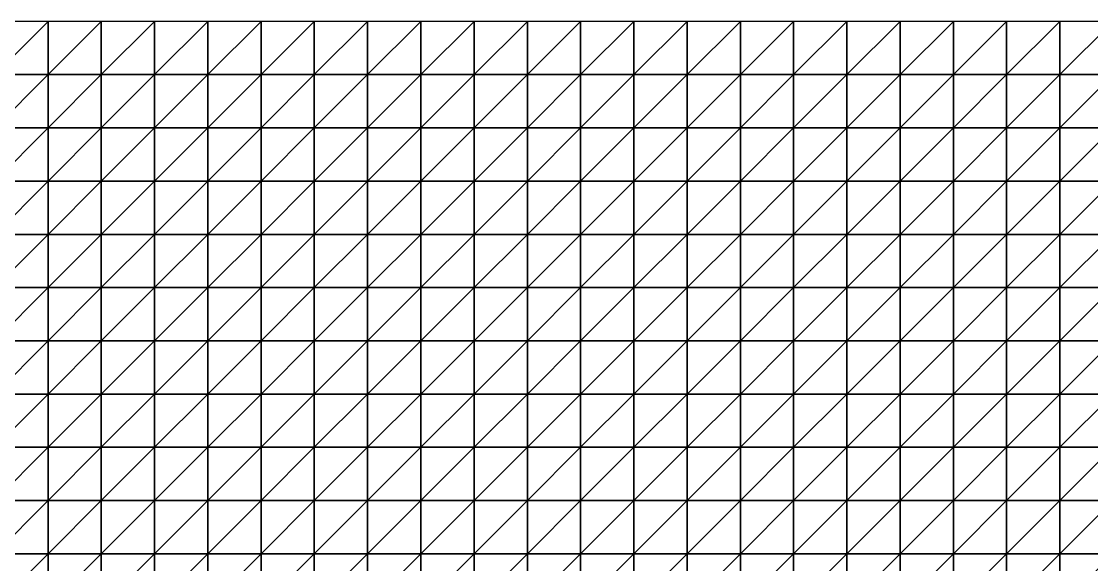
# Model space of a CAD drawing. Header units: metres. Extents: x 351000 to 353000, y 7455000 to 7457000.
# Drawn here: x 351988 to 352490, y 7456745 to 7457000 of the extents above; entities that cross this region are included whole.
import ezdxf

# ---------------------------------------------------------------- set-up
doc = ezdxf.new("R2010")
doc.units = ezdxf.units.M

msp = doc.modelspace()

# ---------------------------------------------------------------- linework, layer by layer
at = {"layer": 'BASE_OF_COVER_BOC'}
for points in [[(351975, 7456975, 1227.2), (352000, 7456975, 1231.29), (352000, 7457000, 1230.5)], [(351975, 7456975, 1227.2), (352000, 7457000, 1230.5), (351975, 7457000, 1225.51)], [(352000, 7456975, 1231.29), (352025, 7456975, 1234.87), (352025, 7457000, 1234.56)], [(352000, 7456975, 1231.29), (352025, 7457000, 1234.56), (352000, 7457000, 1230.5)], [(352025, 7456975, 1234.87), (352050, 7456975, 1237.26), (352050, 7457000, 1237.38)], [(352025, 7456975, 1234.87), (352050, 7457000, 1237.38), (352025, 7457000, 1234.56)], [(352050, 7456975, 1237.26), (352075, 7456975, 1238.27), (352075, 7457000, 1238.85)], [(352050, 7456975, 1237.26), (352075, 7457000, 1238.85), (352050, 7457000, 1237.38)], [(352075, 7456975, 1238.27), (352100, 7456975, 1238.12), (352100, 7457000, 1239.37)], [(352075, 7456975, 1238.27), (352100, 7457000, 1239.37), (352075, 7457000, 1238.85)], [(352100, 7456975, 1238.12), (352125, 7456975, 1237.36), (352125, 7457000, 1239.46)], [(352100, 7456975, 1238.12), (352125, 7457000, 1239.46), (352100, 7457000, 1239.37)], [(352125, 7456975, 1237.36), (352150, 7456975, 1236.57), (352150, 7457000, 1239.48)], [(352125, 7456975, 1237.36), (352150, 7457000, 1239.48), (352125, 7457000, 1239.46)], [(352150, 7456975, 1236.57), (352175, 7456975, 1236.11), (352175, 7457000, 1239.45)], [(352150, 7456975, 1236.57), (352175, 7457000, 1239.45), (352150, 7457000, 1239.48)], [(352175, 7456975, 1236.11), (352200, 7456975, 1235.94), (352200, 7457000, 1239.09)], [(352175, 7456975, 1236.11), (352200, 7457000, 1239.09), (352175, 7457000, 1239.45)], [(352200, 7456975, 1235.94), (352225, 7456975, 1235.68), (352225, 7457000, 1237.98)], [(352200, 7456975, 1235.94), (352225, 7457000, 1237.98), (352200, 7457000, 1239.09)], [(352225, 7456975, 1235.68), (352250, 7456975, 1234.85), (352250, 7457000, 1235.85)], [(352225, 7456975, 1235.68), (352250, 7457000, 1235.85), (352225, 7457000, 1237.98)], [(352250, 7456975, 1234.85), (352275, 7456975, 1233.12), (352275, 7457000, 1232.78)], [(352250, 7456975, 1234.85), (352275, 7457000, 1232.78), (352250, 7457000, 1235.85)], [(352275, 7456975, 1233.12), (352300, 7456975, 1230.56), (352300, 7457000, 1229.24)], [(352275, 7456975, 1233.12), (352300, 7457000, 1229.24), (352275, 7457000, 1232.78)], [(352300, 7456975, 1230.56), (352325, 7456975, 1227.62), (352325, 7457000, 1225.92)], [(352300, 7456975, 1230.56), (352325, 7457000, 1225.92), (352300, 7457000, 1229.24)], [(352325, 7456975, 1227.62), (352350, 7456975, 1225.02), (352350, 7457000, 1223.47)], [(352325, 7456975, 1227.62), (352350, 7457000, 1223.47), (352325, 7457000, 1225.92)], [(352350, 7456975, 1225.02), (352375, 7456975, 1223.4), (352375, 7457000, 1222.3)], [(352350, 7456975, 1225.02), (352375, 7457000, 1222.3), (352350, 7457000, 1223.47)], [(352375, 7456975, 1223.4), (352400, 7456975, 1223.17), (352400, 7457000, 1222.41)], [(352375, 7456975, 1223.4), (352400, 7457000, 1222.41), (352375, 7457000, 1222.3)], [(352400, 7456975, 1223.17), (352425, 7456975, 1224.31), (352425, 7457000, 1223.53)], [(352400, 7456975, 1223.17), (352425, 7457000, 1223.53), (352400, 7457000, 1222.41)], [(352425, 7456975, 1224.31), (352450, 7456975, 1226.53), (352450, 7457000, 1225.31)], [(352425, 7456975, 1224.31), (352450, 7457000, 1225.31), (352425, 7457000, 1223.53)], [(352450, 7456975, 1226.53), (352475, 7456975, 1229.45), (352475, 7457000, 1227.52)], [(352450, 7456975, 1226.53), (352475, 7457000, 1227.52), (352450, 7457000, 1225.31)], [(352475, 7456975, 1229.45), (352500, 7456975, 1232.78), (352500, 7457000, 1230.22)], [(352475, 7456975, 1229.45), (352500, 7457000, 1230.22), (352475, 7457000, 1227.52)], [(351975, 7456950, 1229.18), (352000, 7456950, 1231.54), (352000, 7456975, 1231.29)], [(351975, 7456950, 1229.18), (352000, 7456975, 1231.29), (351975, 7456975, 1227.2)], [(352000, 7456950, 1231.54), (352025, 7456950, 1233.69), (352025, 7456975, 1234.87)], [(352000, 7456950, 1231.54), (352025, 7456975, 1234.87), (352000, 7456975, 1231.29)], [(352025, 7456950, 1233.69), (352050, 7456950, 1235.19), (352050, 7456975, 1237.26)], [(352025, 7456950, 1233.69), (352050, 7456975, 1237.26), (352025, 7456975, 1234.87)], [(352050, 7456950, 1235.19), (352075, 7456950, 1235.72), (352075, 7456975, 1238.27)], [(352050, 7456950, 1235.19), (352075, 7456975, 1238.27), (352050, 7456975, 1237.26)], [(352075, 7456950, 1235.72), (352100, 7456950, 1235.26), (352100, 7456975, 1238.12)], [(352075, 7456950, 1235.72), (352100, 7456975, 1238.12), (352075, 7456975, 1238.27)], [(352100, 7456950, 1235.26), (352125, 7456950, 1234.18), (352125, 7456975, 1237.36)], [(352100, 7456950, 1235.26), (352125, 7456975, 1237.36), (352100, 7456975, 1238.12)], [(352125, 7456950, 1234.18), (352150, 7456950, 1233.05), (352150, 7456975, 1236.57)], [(352125, 7456950, 1234.18), (352150, 7456975, 1236.57), (352125, 7456975, 1237.36)], [(352150, 7456950, 1233.05), (352175, 7456950, 1232.39), (352175, 7456975, 1236.11)], [(352150, 7456950, 1233.05), (352175, 7456975, 1236.11), (352150, 7456975, 1236.57)], [(352175, 7456950, 1232.39), (352200, 7456950, 1232.44), (352200, 7456975, 1235.94)], [(352175, 7456950, 1232.39), (352200, 7456975, 1235.94), (352175, 7456975, 1236.11)], [(352200, 7456950, 1232.44), (352225, 7456950, 1233.01), (352225, 7456975, 1235.68)], [(352200, 7456950, 1232.44), (352225, 7456975, 1235.68), (352200, 7456975, 1235.94)], [(352225, 7456950, 1233.01), (352250, 7456950, 1233.59), (352250, 7456975, 1234.85)], [(352225, 7456950, 1233.01), (352250, 7456975, 1234.85), (352225, 7456975, 1235.68)], [(352250, 7456950, 1233.59), (352275, 7456950, 1233.59), (352275, 7456975, 1233.12)], [(352250, 7456950, 1233.59), (352275, 7456975, 1233.12), (352250, 7456975, 1234.85)], [(352275, 7456950, 1233.59), (352300, 7456950, 1232.64), (352300, 7456975, 1230.56)], [(352275, 7456950, 1233.59), (352300, 7456975, 1230.56), (352275, 7456975, 1233.12)], [(352300, 7456950, 1232.64), (352325, 7456950, 1230.82), (352325, 7456975, 1227.62)], [(352300, 7456950, 1232.64), (352325, 7456975, 1227.62), (352300, 7456975, 1230.56)], [(352325, 7456950, 1230.82), (352350, 7456950, 1228.63), (352350, 7456975, 1225.02)], [(352325, 7456950, 1230.82), (352350, 7456975, 1225.02), (352325, 7456975, 1227.62)], [(352350, 7456950, 1228.63), (352375, 7456950, 1226.79), (352375, 7456975, 1223.4)], [(352350, 7456950, 1228.63), (352375, 7456975, 1223.4), (352350, 7456975, 1225.02)], [(352375, 7456950, 1226.79), (352400, 7456950, 1226), (352400, 7456975, 1223.17)], [(352375, 7456950, 1226.79), (352400, 7456975, 1223.17), (352375, 7456975, 1223.4)], [(352400, 7456950, 1226), (352425, 7456950, 1226.62), (352425, 7456975, 1224.31)], [(352400, 7456950, 1226), (352425, 7456975, 1224.31), (352400, 7456975, 1223.17)], [(352425, 7456950, 1226.62), (352450, 7456950, 1228.62), (352450, 7456975, 1226.53)], [(352425, 7456950, 1226.62), (352450, 7456975, 1226.53), (352425, 7456975, 1224.31)], [(352450, 7456950, 1228.62), (352475, 7456950, 1231.64), (352475, 7456975, 1229.45)], [(352450, 7456950, 1228.62), (352475, 7456975, 1229.45), (352450, 7456975, 1226.53)], [(352475, 7456950, 1231.64), (352500, 7456950, 1235.2), (352500, 7456975, 1232.78)], [(352475, 7456950, 1231.64), (352500, 7456975, 1232.78), (352475, 7456975, 1229.45)], [(351975, 7456925, 1230.49), (352000, 7456925, 1230.67), (352000, 7456950, 1231.54)], [(351975, 7456925, 1230.49), (352000, 7456950, 1231.54), (351975, 7456950, 1229.18)], [(352000, 7456925, 1230.67), (352025, 7456925, 1231.04), (352025, 7456950, 1233.69)], [(352000, 7456925, 1230.67), (352025, 7456950, 1233.69), (352000, 7456950, 1231.54)], [(352025, 7456925, 1231.04), (352050, 7456925, 1231.49), (352050, 7456950, 1235.19)], [(352025, 7456925, 1231.04), (352050, 7456950, 1235.19), (352025, 7456950, 1233.69)], [(352050, 7456925, 1231.49), (352075, 7456925, 1231.71), (352075, 7456950, 1235.72)], [(352050, 7456925, 1231.49), (352075, 7456950, 1235.72), (352050, 7456950, 1235.19)], [(352075, 7456925, 1231.71), (352100, 7456925, 1231.5), (352100, 7456950, 1235.26)], [(352075, 7456925, 1231.71), (352100, 7456950, 1235.26), (352075, 7456950, 1235.72)], [(352100, 7456925, 1231.5), (352125, 7456925, 1230.89), (352125, 7456950, 1234.18)], [(352100, 7456925, 1231.5), (352125, 7456950, 1234.18), (352100, 7456950, 1235.26)], [(352125, 7456925, 1230.89), (352150, 7456925, 1230.2), (352150, 7456950, 1233.05)], [(352125, 7456925, 1230.89), (352150, 7456950, 1233.05), (352125, 7456950, 1234.18)], [(352150, 7456925, 1230.2), (352175, 7456925, 1229.89), (352175, 7456950, 1232.39)], [(352150, 7456925, 1230.2), (352175, 7456950, 1232.39), (352150, 7456950, 1233.05)], [(352175, 7456925, 1229.89), (352200, 7456925, 1230.34), (352200, 7456950, 1232.44)], [(352175, 7456925, 1229.89), (352200, 7456950, 1232.44), (352175, 7456950, 1232.39)], [(352200, 7456925, 1230.34), (352225, 7456925, 1231.59), (352225, 7456950, 1233.01)], [(352200, 7456925, 1230.34), (352225, 7456950, 1233.01), (352200, 7456950, 1232.44)], [(352225, 7456925, 1231.59), (352250, 7456925, 1233.29), (352250, 7456950, 1233.59)], [(352225, 7456925, 1231.59), (352250, 7456950, 1233.59), (352225, 7456950, 1233.01)], [(352250, 7456925, 1233.29), (352275, 7456925, 1234.84), (352275, 7456950, 1233.59)], [(352250, 7456925, 1233.29), (352275, 7456950, 1233.59), (352250, 7456950, 1233.59)], [(352275, 7456925, 1234.84), (352300, 7456925, 1235.59), (352300, 7456950, 1232.64)], [(352275, 7456925, 1234.84), (352300, 7456950, 1232.64), (352275, 7456950, 1233.59)], [(352300, 7456925, 1235.59), (352325, 7456925, 1235.23), (352325, 7456950, 1230.82)], [(352300, 7456925, 1235.59), (352325, 7456950, 1230.82), (352300, 7456950, 1232.64)], [(352325, 7456925, 1235.23), (352350, 7456925, 1233.88), (352350, 7456950, 1228.63)], [(352325, 7456925, 1235.23), (352350, 7456950, 1228.63), (352325, 7456950, 1230.82)], [(352350, 7456925, 1233.88), (352375, 7456925, 1232.13), (352375, 7456950, 1226.79)], [(352350, 7456925, 1233.88), (352375, 7456950, 1226.79), (352350, 7456950, 1228.63)], [(352375, 7456925, 1232.13), (352400, 7456925, 1230.75), (352400, 7456950, 1226)], [(352375, 7456925, 1232.13), (352400, 7456950, 1226), (352375, 7456950, 1226.79)], [(352400, 7456925, 1230.75), (352425, 7456925, 1230.44), (352425, 7456950, 1226.62)], [(352400, 7456925, 1230.75), (352425, 7456950, 1226.62), (352400, 7456950, 1226)], [(352425, 7456925, 1230.44), (352450, 7456925, 1231.53), (352450, 7456950, 1228.62)], [(352425, 7456925, 1230.44), (352450, 7456950, 1228.62), (352425, 7456950, 1226.62)], [(352450, 7456925, 1231.53), (352475, 7456925, 1233.91), (352475, 7456950, 1231.64)], [(352450, 7456925, 1231.53), (352475, 7456950, 1231.64), (352450, 7456950, 1228.62)], [(352475, 7456925, 1233.91), (352500, 7456925, 1237.12), (352500, 7456950, 1235.2)], [(352475, 7456925, 1233.91), (352500, 7456950, 1235.2), (352475, 7456950, 1231.64)], [(351975, 7456900, 1230.37), (352000, 7456900, 1228.85), (352000, 7456925, 1230.67)], [(351975, 7456900, 1230.37), (352000, 7456925, 1230.67), (351975, 7456925, 1230.49)], [(352000, 7456900, 1228.85), (352025, 7456900, 1227.75), (352025, 7456925, 1231.04)], [(352000, 7456900, 1228.85), (352025, 7456925, 1231.04), (352000, 7456925, 1230.67)], [(352025, 7456900, 1227.75), (352050, 7456900, 1227.35), (352050, 7456925, 1231.49)], [(352025, 7456900, 1227.75), (352050, 7456925, 1231.49), (352025, 7456925, 1231.04)], [(352050, 7456900, 1227.35), (352075, 7456900, 1227.55), (352075, 7456925, 1231.71)], [(352050, 7456900, 1227.35), (352075, 7456925, 1231.71), (352050, 7456925, 1231.49)], [(352075, 7456900, 1227.55), (352100, 7456900, 1228.04), (352100, 7456925, 1231.5)], [(352075, 7456900, 1227.55), (352100, 7456925, 1231.5), (352075, 7456925, 1231.71)], [(352100, 7456900, 1228.04), (352125, 7456900, 1228.55), (352125, 7456925, 1230.89)], [(352100, 7456900, 1228.04), (352125, 7456925, 1230.89), (352100, 7456925, 1231.5)], [(352125, 7456900, 1228.55), (352150, 7456900, 1228.99), (352150, 7456925, 1230.2)], [(352125, 7456900, 1228.55), (352150, 7456925, 1230.2), (352125, 7456925, 1230.89)], [(352150, 7456900, 1228.99), (352175, 7456900, 1229.56), (352175, 7456925, 1229.89)], [(352150, 7456900, 1228.99), (352175, 7456925, 1229.89), (352150, 7456925, 1230.2)], [(352175, 7456900, 1229.56), (352200, 7456900, 1230.57), (352200, 7456925, 1230.34)], [(352175, 7456900, 1229.56), (352200, 7456925, 1230.34), (352175, 7456925, 1229.89)], [(352200, 7456900, 1230.57), (352225, 7456900, 1232.25), (352225, 7456925, 1231.59)], [(352200, 7456900, 1230.57), (352225, 7456925, 1231.59), (352200, 7456925, 1230.34)], [(352225, 7456900, 1232.25), (352250, 7456900, 1234.52), (352250, 7456925, 1233.29)], [(352225, 7456900, 1232.25), (352250, 7456925, 1233.29), (352225, 7456925, 1231.59)], [(352250, 7456900, 1234.52), (352275, 7456900, 1236.96), (352275, 7456925, 1234.84)], [(352250, 7456900, 1234.52), (352275, 7456925, 1234.84), (352250, 7456925, 1233.29)], [(352275, 7456900, 1236.96), (352300, 7456900, 1238.94), (352300, 7456925, 1235.59)], [(352275, 7456900, 1236.96), (352300, 7456925, 1235.59), (352275, 7456925, 1234.84)], [(352300, 7456900, 1238.94), (352325, 7456900, 1239.9), (352325, 7456925, 1235.23)], [(352300, 7456900, 1238.94), (352325, 7456925, 1235.23), (352300, 7456925, 1235.59)], [(352325, 7456900, 1239.9), (352350, 7456900, 1239.6), (352350, 7456925, 1233.88)], [(352325, 7456900, 1239.9), (352350, 7456925, 1233.88), (352325, 7456925, 1235.23)], [(352350, 7456900, 1239.6), (352375, 7456900, 1238.27), (352375, 7456925, 1232.13)], [(352350, 7456900, 1239.6), (352375, 7456925, 1232.13), (352350, 7456925, 1233.88)], [(352375, 7456900, 1238.27), (352400, 7456900, 1236.57), (352400, 7456925, 1230.75)], [(352375, 7456900, 1238.27), (352400, 7456925, 1230.75), (352375, 7456925, 1232.13)], [(352400, 7456900, 1236.57), (352425, 7456900, 1235.31), (352425, 7456925, 1230.44)], [(352400, 7456900, 1236.57), (352425, 7456925, 1230.44), (352400, 7456925, 1230.75)], [(352425, 7456900, 1235.31), (352450, 7456900, 1235.14), (352450, 7456925, 1231.53)], [(352425, 7456900, 1235.31), (352450, 7456925, 1231.53), (352425, 7456925, 1230.44)], [(352450, 7456900, 1235.14), (352475, 7456900, 1236.33), (352475, 7456925, 1233.91)], [(352450, 7456900, 1235.14), (352475, 7456925, 1233.91), (352450, 7456925, 1231.53)], [(352475, 7456900, 1236.33), (352500, 7456900, 1238.65), (352500, 7456925, 1237.12)], [(352475, 7456900, 1236.33), (352500, 7456925, 1237.12), (352475, 7456925, 1233.91)], [(351975, 7456875, 1229), (352000, 7456875, 1226.9), (352000, 7456900, 1228.85)], [(351975, 7456875, 1229), (352000, 7456900, 1228.85), (351975, 7456900, 1230.37)], [(352000, 7456875, 1226.9), (352025, 7456875, 1225.18), (352025, 7456900, 1227.75)], [(352000, 7456875, 1226.9), (352025, 7456900, 1227.75), (352000, 7456900, 1228.85)], [(352025, 7456875, 1225.18), (352050, 7456875, 1224.43), (352050, 7456900, 1227.35)], [(352025, 7456875, 1225.18), (352050, 7456900, 1227.35), (352025, 7456900, 1227.75)], [(352050, 7456875, 1224.43), (352075, 7456875, 1224.82), (352075, 7456900, 1227.55)], [(352050, 7456875, 1224.43), (352075, 7456900, 1227.55), (352050, 7456900, 1227.35)], [(352075, 7456875, 1224.82), (352100, 7456875, 1226.13), (352100, 7456900, 1228.04)], [(352075, 7456875, 1224.82), (352100, 7456900, 1228.04), (352075, 7456900, 1227.55)], [(352100, 7456875, 1226.13), (352125, 7456875, 1227.89), (352125, 7456900, 1228.55)], [(352100, 7456875, 1226.13), (352125, 7456900, 1228.55), (352100, 7456900, 1228.04)], [(352125, 7456875, 1227.89), (352150, 7456875, 1229.68), (352150, 7456900, 1228.99)], [(352125, 7456875, 1227.89), (352150, 7456900, 1228.99), (352125, 7456900, 1228.55)], [(352150, 7456875, 1229.68), (352175, 7456875, 1231.33), (352175, 7456900, 1229.56)], [(352150, 7456875, 1229.68), (352175, 7456900, 1229.56), (352150, 7456900, 1228.99)], [(352175, 7456875, 1231.33), (352200, 7456875, 1232.93), (352200, 7456900, 1230.57)], [(352175, 7456875, 1231.33), (352200, 7456900, 1230.57), (352175, 7456900, 1229.56)], [(352200, 7456875, 1232.93), (352225, 7456875, 1234.74), (352225, 7456900, 1232.25)], [(352200, 7456875, 1232.93), (352225, 7456900, 1232.25), (352200, 7456900, 1230.57)], [(352225, 7456875, 1234.74), (352250, 7456875, 1236.94), (352250, 7456900, 1234.52)], [(352225, 7456875, 1234.74), (352250, 7456900, 1234.52), (352225, 7456900, 1232.25)], [(352250, 7456875, 1236.94), (352275, 7456875, 1239.47), (352275, 7456900, 1236.96)], [(352250, 7456875, 1236.94), (352275, 7456900, 1236.96), (352250, 7456900, 1234.52)], [(352275, 7456875, 1239.47), (352300, 7456875, 1241.92), (352300, 7456900, 1238.94)], [(352275, 7456875, 1239.47), (352300, 7456900, 1238.94), (352275, 7456900, 1236.96)], [(352300, 7456875, 1241.92), (352325, 7456875, 1243.74), (352325, 7456900, 1239.9)], [(352300, 7456875, 1241.92), (352325, 7456900, 1239.9), (352300, 7456900, 1238.94)], [(352325, 7456875, 1243.74), (352350, 7456875, 1244.44), (352350, 7456900, 1239.6)], [(352325, 7456875, 1243.74), (352350, 7456900, 1239.6), (352325, 7456900, 1239.9)], [(352350, 7456875, 1244.44), (352375, 7456875, 1243.87), (352375, 7456900, 1238.27)], [(352350, 7456875, 1244.44), (352375, 7456900, 1238.27), (352350, 7456900, 1239.6)], [(352375, 7456875, 1243.87), (352400, 7456875, 1242.36), (352400, 7456900, 1236.57)], [(352375, 7456875, 1243.87), (352400, 7456900, 1236.57), (352375, 7456900, 1238.27)], [(352400, 7456875, 1242.36), (352425, 7456875, 1240.59), (352425, 7456900, 1235.31)], [(352400, 7456875, 1242.36), (352425, 7456900, 1235.31), (352400, 7456900, 1236.57)], [(352425, 7456875, 1240.59), (352450, 7456875, 1239.34), (352450, 7456900, 1235.14)], [(352425, 7456875, 1240.59), (352450, 7456900, 1235.14), (352425, 7456900, 1235.31)], [(352450, 7456875, 1239.34), (352475, 7456875, 1239.19), (352475, 7456900, 1236.33)], [(352450, 7456875, 1239.34), (352475, 7456900, 1236.33), (352450, 7456900, 1235.14)], [(352475, 7456875, 1239.19), (352500, 7456875, 1240.3), (352500, 7456900, 1238.65)], [(352475, 7456875, 1239.19), (352500, 7456900, 1238.65), (352475, 7456900, 1236.33)], [(351975, 7456850, 1227.23), (352000, 7456850, 1225.89), (352000, 7456875, 1226.9)], [(351975, 7456850, 1227.23), (352000, 7456875, 1226.9), (351975, 7456875, 1229)], [(352000, 7456850, 1225.89), (352025, 7456850, 1224.62), (352025, 7456875, 1225.18)], [(352000, 7456850, 1225.89), (352025, 7456875, 1225.18), (352000, 7456875, 1226.9)], [(352025, 7456850, 1224.62), (352050, 7456850, 1224.1), (352050, 7456875, 1224.43)], [(352025, 7456850, 1224.62), (352050, 7456875, 1224.43), (352025, 7456875, 1225.18)], [(352050, 7456850, 1224.1), (352075, 7456850, 1224.74), (352075, 7456875, 1224.82)], [(352050, 7456850, 1224.1), (352075, 7456875, 1224.82), (352050, 7456875, 1224.43)], [(352075, 7456850, 1224.74), (352100, 7456850, 1226.52), (352100, 7456875, 1226.13)], [(352075, 7456850, 1224.74), (352100, 7456875, 1226.13), (352075, 7456875, 1224.82)], [(352100, 7456850, 1226.52), (352125, 7456850, 1229.06), (352125, 7456875, 1227.89)], [(352100, 7456850, 1226.52), (352125, 7456875, 1227.89), (352100, 7456875, 1226.13)], [(352125, 7456850, 1229.06), (352150, 7456850, 1231.79), (352150, 7456875, 1229.68)], [(352125, 7456850, 1229.06), (352150, 7456875, 1229.68), (352125, 7456875, 1227.89)], [(352150, 7456850, 1231.79), (352175, 7456850, 1234.25), (352175, 7456875, 1231.33)], [(352150, 7456850, 1231.79), (352175, 7456875, 1231.33), (352150, 7456875, 1229.68)], [(352175, 7456850, 1234.25), (352200, 7456850, 1236.26), (352200, 7456875, 1232.93)], [(352175, 7456850, 1234.25), (352200, 7456875, 1232.93), (352175, 7456875, 1231.33)], [(352200, 7456850, 1236.26), (352225, 7456850, 1237.97), (352225, 7456875, 1234.74)], [(352200, 7456850, 1236.26), (352225, 7456875, 1234.74), (352200, 7456875, 1232.93)], [(352225, 7456850, 1237.97), (352250, 7456850, 1239.69), (352250, 7456875, 1236.94)], [(352225, 7456850, 1237.97), (352250, 7456875, 1236.94), (352225, 7456875, 1234.74)], [(352250, 7456850, 1239.69), (352275, 7456850, 1241.68), (352275, 7456875, 1239.47)], [(352250, 7456850, 1239.69), (352275, 7456875, 1239.47), (352250, 7456875, 1236.94)], [(352275, 7456850, 1241.68), (352300, 7456850, 1243.9), (352300, 7456875, 1241.92)], [(352275, 7456850, 1241.68), (352300, 7456875, 1241.92), (352275, 7456875, 1239.47)], [(352300, 7456850, 1243.9), (352325, 7456850, 1246.02), (352325, 7456875, 1243.74)], [(352300, 7456850, 1243.9), (352325, 7456875, 1243.74), (352300, 7456875, 1241.92)], [(352325, 7456850, 1246.02), (352350, 7456850, 1247.52), (352350, 7456875, 1244.44)], [(352325, 7456850, 1246.02), (352350, 7456875, 1244.44), (352325, 7456875, 1243.74)], [(352350, 7456850, 1247.52), (352375, 7456850, 1247.95), (352375, 7456875, 1243.87)], [(352350, 7456850, 1247.52), (352375, 7456875, 1243.87), (352350, 7456875, 1244.44)], [(352375, 7456850, 1247.95), (352400, 7456850, 1247.21), (352400, 7456875, 1242.36)], [(352375, 7456850, 1247.95), (352400, 7456875, 1242.36), (352375, 7456875, 1243.87)], [(352400, 7456850, 1247.21), (352425, 7456850, 1245.64), (352425, 7456875, 1240.59)], [(352400, 7456850, 1247.21), (352425, 7456875, 1240.59), (352400, 7456875, 1242.36)], [(352425, 7456850, 1245.64), (352450, 7456850, 1243.9), (352450, 7456875, 1239.34)], [(352425, 7456850, 1245.64), (352450, 7456875, 1239.34), (352425, 7456875, 1240.59)], [(352450, 7456850, 1243.9), (352475, 7456850, 1242.71), (352475, 7456875, 1239.19)], [(352450, 7456850, 1243.9), (352475, 7456875, 1239.19), (352450, 7456875, 1239.34)], [(352475, 7456850, 1242.71), (352500, 7456850, 1242.59), (352500, 7456875, 1240.3)], [(352475, 7456850, 1242.71), (352500, 7456875, 1240.3), (352475, 7456875, 1239.19)], [(351975, 7456825, 1226.15), (352000, 7456825, 1226.61), (352000, 7456850, 1225.89)], [(351975, 7456825, 1226.15), (352000, 7456850, 1225.89), (351975, 7456850, 1227.23)], [(352000, 7456825, 1226.61), (352025, 7456825, 1226.66), (352025, 7456850, 1224.62)], [(352000, 7456825, 1226.61), (352025, 7456850, 1224.62), (352000, 7456850, 1225.89)], [(352025, 7456825, 1226.66), (352050, 7456825, 1226.81), (352050, 7456850, 1224.1)], [(352025, 7456825, 1226.66), (352050, 7456850, 1224.1), (352025, 7456850, 1224.62)], [(352050, 7456825, 1226.81), (352075, 7456825, 1227.57), (352075, 7456850, 1224.74)], [(352050, 7456825, 1226.81), (352075, 7456850, 1224.74), (352050, 7456850, 1224.1)], [(352075, 7456825, 1227.57), (352100, 7456825, 1229.22), (352100, 7456850, 1226.52)], [(352075, 7456825, 1227.57), (352100, 7456850, 1226.52), (352075, 7456850, 1224.74)], [(352100, 7456825, 1229.22), (352125, 7456825, 1231.64), (352125, 7456850, 1229.06)], [(352100, 7456825, 1229.22), (352125, 7456850, 1229.06), (352100, 7456850, 1226.52)], [(352125, 7456825, 1231.64), (352150, 7456825, 1234.42), (352150, 7456850, 1231.79)], [(352125, 7456825, 1231.64), (352150, 7456850, 1231.79), (352125, 7456850, 1229.06)], [(352150, 7456825, 1234.42), (352175, 7456825, 1237.04), (352175, 7456850, 1234.25)], [(352150, 7456825, 1234.42), (352175, 7456850, 1234.25), (352150, 7456850, 1231.79)], [(352175, 7456825, 1237.04), (352200, 7456825, 1239.12), (352200, 7456850, 1236.26)], [(352175, 7456825, 1237.04), (352200, 7456850, 1236.26), (352175, 7456850, 1234.25)], [(352200, 7456825, 1239.12), (352225, 7456825, 1240.61), (352225, 7456850, 1237.97)], [(352200, 7456825, 1239.12), (352225, 7456850, 1237.97), (352200, 7456850, 1236.26)], [(352225, 7456825, 1240.61), (352250, 7456825, 1241.8), (352250, 7456850, 1239.69)], [(352225, 7456825, 1240.61), (352250, 7456850, 1239.69), (352225, 7456850, 1237.97)], [(352250, 7456825, 1241.8), (352275, 7456825, 1243.07), (352275, 7456850, 1241.68)], [(352250, 7456825, 1241.8), (352275, 7456850, 1241.68), (352250, 7456850, 1239.69)], [(352275, 7456825, 1243.07), (352300, 7456825, 1244.73), (352300, 7456850, 1243.9)], [(352275, 7456825, 1243.07), (352300, 7456850, 1243.9), (352275, 7456850, 1241.68)], [(352300, 7456825, 1244.73), (352325, 7456825, 1246.74), (352325, 7456850, 1246.02)], [(352300, 7456825, 1244.73), (352325, 7456850, 1246.02), (352300, 7456850, 1243.9)], [(352325, 7456825, 1246.74), (352350, 7456825, 1248.73), (352350, 7456850, 1247.52)], [(352325, 7456825, 1246.74), (352350, 7456850, 1247.52), (352325, 7456850, 1246.02)], [(352350, 7456825, 1248.73), (352375, 7456825, 1250.16), (352375, 7456850, 1247.95)], [(352350, 7456825, 1248.73), (352375, 7456850, 1247.95), (352350, 7456850, 1247.52)], [(352375, 7456825, 1250.16), (352400, 7456825, 1250.58), (352400, 7456850, 1247.21)], [(352375, 7456825, 1250.16), (352400, 7456850, 1247.21), (352375, 7456850, 1247.95)], [(352400, 7456825, 1250.58), (352425, 7456825, 1249.87), (352425, 7456850, 1245.64)], [(352400, 7456825, 1250.58), (352425, 7456850, 1245.64), (352400, 7456850, 1247.21)], [(352425, 7456825, 1249.87), (352450, 7456825, 1248.36), (352450, 7456850, 1243.9)], [(352425, 7456825, 1249.87), (352450, 7456850, 1243.9), (352425, 7456850, 1245.64)], [(352450, 7456825, 1248.36), (352475, 7456825, 1246.7), (352475, 7456850, 1242.71)], [(352450, 7456825, 1248.36), (352475, 7456850, 1242.71), (352450, 7456850, 1243.9)], [(352475, 7456825, 1246.7), (352500, 7456825, 1245.61), (352500, 7456850, 1242.59)], [(352475, 7456825, 1246.7), (352500, 7456850, 1242.59), (352475, 7456850, 1242.71)], [(351975, 7456800, 1226.61), (352000, 7456800, 1229.18), (352000, 7456825, 1226.61)], [(351975, 7456800, 1226.61), (352000, 7456825, 1226.61), (351975, 7456825, 1226.15)], [(352000, 7456800, 1229.18), (352025, 7456800, 1230.9), (352025, 7456825, 1226.66)], [(352000, 7456800, 1229.18), (352025, 7456825, 1226.66), (352000, 7456825, 1226.61)], [(352025, 7456800, 1230.9), (352050, 7456800, 1231.89), (352050, 7456825, 1226.81)], [(352025, 7456800, 1230.9), (352050, 7456825, 1226.81), (352025, 7456825, 1226.66)], [(352050, 7456800, 1231.89), (352075, 7456800, 1232.59), (352075, 7456825, 1227.57)], [(352050, 7456800, 1231.89), (352075, 7456825, 1227.57), (352050, 7456825, 1226.81)], [(352075, 7456800, 1232.59), (352100, 7456800, 1233.5), (352100, 7456825, 1229.22)], [(352075, 7456800, 1232.59), (352100, 7456825, 1229.22), (352075, 7456825, 1227.57)], [(352100, 7456800, 1233.5), (352125, 7456800, 1234.89), (352125, 7456825, 1231.64)], [(352100, 7456800, 1233.5), (352125, 7456825, 1231.64), (352100, 7456825, 1229.22)], [(352125, 7456800, 1234.89), (352150, 7456800, 1236.74), (352150, 7456825, 1234.42)], [(352125, 7456800, 1234.89), (352150, 7456825, 1234.42), (352125, 7456825, 1231.64)], [(352150, 7456800, 1236.74), (352175, 7456800, 1238.74), (352175, 7456825, 1237.04)], [(352150, 7456800, 1236.74), (352175, 7456825, 1237.04), (352150, 7456825, 1234.42)], [(352175, 7456800, 1238.74), (352200, 7456800, 1240.51), (352200, 7456825, 1239.12)], [(352175, 7456800, 1238.74), (352200, 7456825, 1239.12), (352175, 7456825, 1237.04)], [(352200, 7456800, 1240.51), (352225, 7456800, 1241.81), (352225, 7456825, 1240.61)], [(352200, 7456800, 1240.51), (352225, 7456825, 1240.61), (352200, 7456825, 1239.12)], [(352225, 7456800, 1241.81), (352250, 7456800, 1242.72), (352250, 7456825, 1241.8)], [(352225, 7456800, 1241.81), (352250, 7456825, 1241.8), (352225, 7456825, 1240.61)], [(352250, 7456800, 1242.72), (352275, 7456800, 1243.56), (352275, 7456825, 1243.07)], [(352250, 7456800, 1242.72), (352275, 7456825, 1243.07), (352250, 7456825, 1241.8)], [(352275, 7456800, 1243.56), (352300, 7456800, 1244.73), (352300, 7456825, 1244.73)], [(352275, 7456800, 1243.56), (352300, 7456825, 1244.73), (352275, 7456825, 1243.07)], [(352300, 7456800, 1244.73), (352325, 7456800, 1246.46), (352325, 7456825, 1246.74)], [(352300, 7456800, 1244.73), (352325, 7456825, 1246.74), (352300, 7456825, 1244.73)], [(352325, 7456800, 1246.46), (352350, 7456800, 1248.62), (352350, 7456825, 1248.73)], [(352325, 7456800, 1246.46), (352350, 7456825, 1248.73), (352325, 7456825, 1246.74)], [(352350, 7456800, 1248.62), (352375, 7456800, 1250.76), (352375, 7456825, 1250.16)], [(352350, 7456800, 1248.62), (352375, 7456825, 1250.16), (352350, 7456825, 1248.73)], [(352375, 7456800, 1250.76), (352400, 7456800, 1252.28), (352400, 7456825, 1250.58)], [(352375, 7456800, 1250.76), (352400, 7456825, 1250.58), (352375, 7456825, 1250.16)], [(352400, 7456800, 1252.28), (352425, 7456800, 1252.71), (352425, 7456825, 1249.87)], [(352400, 7456800, 1252.28), (352425, 7456825, 1249.87), (352400, 7456825, 1250.58)], [(352425, 7456800, 1252.71), (352450, 7456800, 1251.97), (352450, 7456825, 1248.36)], [(352425, 7456800, 1252.71), (352450, 7456825, 1248.36), (352425, 7456825, 1249.87)], [(352450, 7456800, 1251.97), (352475, 7456800, 1250.44), (352475, 7456825, 1246.7)], [(352450, 7456800, 1251.97), (352475, 7456825, 1246.7), (352450, 7456825, 1248.36)], [(352475, 7456800, 1250.44), (352500, 7456800, 1248.83), (352500, 7456825, 1245.61)], [(352475, 7456800, 1250.44), (352500, 7456825, 1245.61), (352475, 7456825, 1246.7)], [(351975, 7456775, 1228.79), (352000, 7456775, 1233.04), (352000, 7456800, 1229.18)], [(351975, 7456775, 1228.79), (352000, 7456800, 1229.18), (351975, 7456800, 1226.61)], [(352000, 7456775, 1233.04), (352025, 7456775, 1236.16), (352025, 7456800, 1230.9)], [(352000, 7456775, 1233.04), (352025, 7456800, 1230.9), (352000, 7456800, 1229.18)], [(352025, 7456775, 1236.16), (352050, 7456775, 1237.9), (352050, 7456800, 1231.89)], [(352025, 7456775, 1236.16), (352050, 7456800, 1231.89), (352025, 7456800, 1230.9)], [(352050, 7456775, 1237.9), (352075, 7456775, 1238.43), (352075, 7456800, 1232.59)], [(352050, 7456775, 1237.9), (352075, 7456800, 1232.59), (352050, 7456800, 1231.89)], [(352075, 7456775, 1238.43), (352100, 7456775, 1238.31), (352100, 7456800, 1233.5)], [(352075, 7456775, 1238.43), (352100, 7456800, 1233.5), (352075, 7456800, 1232.59)], [(352100, 7456775, 1238.31), (352125, 7456775, 1238.17), (352125, 7456800, 1234.89)], [(352100, 7456775, 1238.31), (352125, 7456800, 1234.89), (352100, 7456800, 1233.5)], [(352125, 7456775, 1238.17), (352150, 7456775, 1238.45), (352150, 7456800, 1236.74)], [(352125, 7456775, 1238.17), (352150, 7456800, 1236.74), (352125, 7456800, 1234.89)], [(352150, 7456775, 1238.45), (352175, 7456775, 1239.24), (352175, 7456800, 1238.74)], [(352150, 7456775, 1238.45), (352175, 7456800, 1238.74), (352150, 7456800, 1236.74)], [(352175, 7456775, 1239.24), (352200, 7456775, 1240.37), (352200, 7456800, 1240.51)], [(352175, 7456775, 1239.24), (352200, 7456800, 1240.51), (352175, 7456800, 1238.74)], [(352200, 7456775, 1240.37), (352225, 7456775, 1241.52), (352225, 7456800, 1241.81)], [(352200, 7456775, 1240.37), (352225, 7456800, 1241.81), (352200, 7456800, 1240.51)], [(352225, 7456775, 1241.52), (352250, 7456775, 1242.52), (352250, 7456800, 1242.72)], [(352225, 7456775, 1241.52), (352250, 7456800, 1242.72), (352225, 7456800, 1241.81)], [(352250, 7456775, 1242.52), (352275, 7456775, 1243.41), (352275, 7456800, 1243.56)], [(352250, 7456775, 1242.52), (352275, 7456800, 1243.56), (352250, 7456800, 1242.72)], [(352275, 7456775, 1243.41), (352300, 7456775, 1244.45), (352300, 7456800, 1244.73)], [(352275, 7456775, 1243.41), (352300, 7456800, 1244.73), (352275, 7456800, 1243.56)], [(352300, 7456775, 1244.45), (352325, 7456775, 1245.92), (352325, 7456800, 1246.46)], [(352300, 7456775, 1244.45), (352325, 7456800, 1246.46), (352300, 7456800, 1244.73)], [(352325, 7456775, 1245.92), (352350, 7456775, 1247.94), (352350, 7456800, 1248.62)], [(352325, 7456775, 1245.92), (352350, 7456800, 1248.62), (352325, 7456800, 1246.46)], [(352350, 7456775, 1247.94), (352375, 7456775, 1250.26), (352375, 7456800, 1250.76)], [(352350, 7456775, 1247.94), (352375, 7456800, 1250.76), (352350, 7456800, 1248.62)], [(352375, 7456775, 1250.26), (352400, 7456775, 1252.38), (352400, 7456800, 1252.28)], [(352375, 7456775, 1250.26), (352400, 7456800, 1252.28), (352375, 7456800, 1250.76)], [(352400, 7456775, 1252.38), (352425, 7456775, 1253.71), (352425, 7456800, 1252.71)], [(352400, 7456775, 1252.38), (352425, 7456800, 1252.71), (352400, 7456800, 1252.28)], [(352425, 7456775, 1253.71), (352450, 7456775, 1253.88), (352450, 7456800, 1251.97)], [(352425, 7456775, 1253.71), (352450, 7456800, 1251.97), (352425, 7456800, 1252.71)], [(352450, 7456775, 1253.88), (352475, 7456775, 1252.91), (352475, 7456800, 1250.44)], [(352450, 7456775, 1253.88), (352475, 7456800, 1250.44), (352450, 7456800, 1251.97)], [(352475, 7456775, 1252.91), (352500, 7456775, 1251.31), (352500, 7456800, 1248.83)], [(352475, 7456775, 1252.91), (352500, 7456800, 1248.83), (352475, 7456800, 1250.44)], [(351975, 7456750, 1232.26), (352000, 7456750, 1237.22), (352000, 7456775, 1233.04)], [(351975, 7456750, 1232.26), (352000, 7456775, 1233.04), (351975, 7456775, 1228.79)], [(352000, 7456750, 1237.22), (352025, 7456750, 1241.09), (352025, 7456775, 1236.16)], [(352000, 7456750, 1237.22), (352025, 7456775, 1236.16), (352000, 7456775, 1233.04)], [(352025, 7456750, 1241.09), (352050, 7456750, 1243.28), (352050, 7456775, 1237.9)], [(352025, 7456750, 1241.09), (352050, 7456775, 1237.9), (352025, 7456775, 1236.16)], [(352050, 7456750, 1243.28), (352075, 7456750, 1243.7), (352075, 7456775, 1238.43)], [(352050, 7456750, 1243.28), (352075, 7456775, 1238.43), (352050, 7456775, 1237.9)], [(352075, 7456750, 1243.7), (352100, 7456750, 1242.75), (352100, 7456775, 1238.31)], [(352075, 7456750, 1243.7), (352100, 7456775, 1238.31), (352075, 7456775, 1238.43)], [(352100, 7456750, 1242.75), (352125, 7456750, 1241.19), (352125, 7456775, 1238.17)], [(352100, 7456750, 1242.75), (352125, 7456775, 1238.17), (352100, 7456775, 1238.31)], [(352125, 7456750, 1241.19), (352150, 7456750, 1239.81), (352150, 7456775, 1238.45)], [(352125, 7456750, 1241.19), (352150, 7456775, 1238.45), (352125, 7456775, 1238.17)], [(352150, 7456750, 1239.81), (352175, 7456750, 1239.19), (352175, 7456775, 1239.24)], [(352150, 7456750, 1239.81), (352175, 7456775, 1239.24), (352150, 7456775, 1238.45)], [(352175, 7456750, 1239.19), (352200, 7456750, 1239.46), (352200, 7456775, 1240.37)], [(352175, 7456750, 1239.19), (352200, 7456775, 1240.37), (352175, 7456775, 1239.24)], [(352200, 7456750, 1239.46), (352225, 7456750, 1240.41), (352225, 7456775, 1241.52)], [(352200, 7456750, 1239.46), (352225, 7456775, 1241.52), (352200, 7456775, 1240.37)], [(352225, 7456750, 1240.41), (352250, 7456750, 1241.68), (352250, 7456775, 1242.52)], [(352225, 7456750, 1240.41), (352250, 7456775, 1242.52), (352225, 7456775, 1241.52)], [(352250, 7456750, 1241.68), (352275, 7456750, 1242.98), (352275, 7456775, 1243.41)], [(352250, 7456750, 1241.68), (352275, 7456775, 1243.41), (352250, 7456775, 1242.52)], [(352275, 7456750, 1242.98), (352300, 7456750, 1244.23), (352300, 7456775, 1244.45)], [(352275, 7456750, 1242.98), (352300, 7456775, 1244.45), (352275, 7456775, 1243.41)], [(352300, 7456750, 1244.23), (352325, 7456750, 1245.56), (352325, 7456775, 1245.92)], [(352300, 7456750, 1244.23), (352325, 7456775, 1245.92), (352300, 7456775, 1244.45)], [(352325, 7456750, 1245.56), (352350, 7456750, 1247.17), (352350, 7456775, 1247.94)], [(352325, 7456750, 1245.56), (352350, 7456775, 1247.94), (352325, 7456775, 1245.92)], [(352350, 7456750, 1247.17), (352375, 7456750, 1249.09), (352375, 7456775, 1250.26)], [(352350, 7456750, 1247.17), (352375, 7456775, 1250.26), (352350, 7456775, 1247.94)], [(352375, 7456750, 1249.09), (352400, 7456750, 1251.08), (352400, 7456775, 1252.38)], [(352375, 7456750, 1249.09), (352400, 7456775, 1252.38), (352375, 7456775, 1250.26)], [(352400, 7456750, 1251.08), (352425, 7456750, 1252.7), (352425, 7456775, 1253.71)], [(352400, 7456750, 1251.08), (352425, 7456775, 1253.71), (352400, 7456775, 1252.38)], [(352425, 7456750, 1252.7), (352450, 7456750, 1253.51), (352450, 7456775, 1253.88)], [(352425, 7456750, 1252.7), (352450, 7456775, 1253.88), (352425, 7456775, 1253.71)], [(352450, 7456750, 1253.51), (352475, 7456750, 1253.27), (352475, 7456775, 1252.91)], [(352450, 7456750, 1253.51), (352475, 7456775, 1252.91), (352450, 7456775, 1253.88)], [(352475, 7456750, 1253.27), (352500, 7456750, 1252.2), (352500, 7456775, 1251.31)], [(352475, 7456750, 1253.27), (352500, 7456775, 1251.31), (352475, 7456775, 1252.91)], [(351975, 7456725, 1236.28), (352000, 7456725, 1240.9), (352000, 7456750, 1237.22)], [(351975, 7456725, 1236.28), (352000, 7456750, 1237.22), (351975, 7456750, 1232.26)], [(352000, 7456725, 1240.9), (352025, 7456725, 1244.73), (352025, 7456750, 1241.09)], [(352000, 7456725, 1240.9), (352025, 7456750, 1241.09), (352000, 7456750, 1237.22)], [(352025, 7456725, 1244.73), (352050, 7456725, 1247.08), (352050, 7456750, 1243.28)], [(352025, 7456725, 1244.73), (352050, 7456750, 1243.28), (352025, 7456750, 1241.09)], [(352050, 7456725, 1247.08), (352075, 7456725, 1247.57), (352075, 7456750, 1243.7)], [(352050, 7456725, 1247.08), (352075, 7456750, 1243.7), (352050, 7456750, 1243.28)], [(352075, 7456725, 1247.57), (352100, 7456725, 1246.33), (352100, 7456750, 1242.75)], [(352075, 7456725, 1247.57), (352100, 7456750, 1242.75), (352075, 7456750, 1243.7)], [(352100, 7456725, 1246.33), (352125, 7456725, 1243.99), (352125, 7456750, 1241.19)], [(352100, 7456725, 1246.33), (352125, 7456750, 1241.19), (352100, 7456750, 1242.75)], [(352125, 7456725, 1243.99), (352150, 7456725, 1241.45), (352150, 7456750, 1239.81)], [(352125, 7456725, 1243.99), (352150, 7456750, 1239.81), (352125, 7456750, 1241.19)], [(352150, 7456725, 1241.45), (352175, 7456725, 1239.58), (352175, 7456750, 1239.19)], [(352150, 7456725, 1241.45), (352175, 7456750, 1239.19), (352150, 7456750, 1239.81)], [(352175, 7456725, 1239.58), (352200, 7456725, 1238.88), (352200, 7456750, 1239.46)], [(352175, 7456725, 1239.58), (352200, 7456750, 1239.46), (352175, 7456750, 1239.19)], [(352200, 7456725, 1238.88), (352225, 7456725, 1239.4), (352225, 7456750, 1240.41)], [(352200, 7456725, 1238.88), (352225, 7456750, 1240.41), (352200, 7456750, 1239.46)], [(352225, 7456725, 1239.4), (352250, 7456725, 1240.76), (352250, 7456750, 1241.68)], [(352225, 7456725, 1239.4), (352250, 7456750, 1241.68), (352225, 7456750, 1240.41)], [(352250, 7456725, 1240.76), (352275, 7456725, 1242.44), (352275, 7456750, 1242.98)], [(352250, 7456725, 1240.76), (352275, 7456750, 1242.98), (352250, 7456750, 1241.68)], [(352275, 7456725, 1242.44), (352300, 7456725, 1244), (352300, 7456750, 1244.23)], [(352275, 7456725, 1242.44), (352300, 7456750, 1244.23), (352275, 7456750, 1242.98)], [(352300, 7456725, 1244), (352325, 7456725, 1245.29), (352325, 7456750, 1245.56)], [(352300, 7456725, 1244), (352325, 7456750, 1245.56), (352300, 7456750, 1244.23)], [(352325, 7456725, 1245.29), (352350, 7456725, 1246.39), (352350, 7456750, 1247.17)], [(352325, 7456725, 1245.29), (352350, 7456750, 1247.17), (352325, 7456750, 1245.56)], [(352350, 7456725, 1246.39), (352375, 7456725, 1247.5), (352375, 7456750, 1249.09)], [(352350, 7456725, 1246.39), (352375, 7456750, 1249.09), (352350, 7456750, 1247.17)], [(352375, 7456725, 1247.5), (352400, 7456725, 1248.73), (352400, 7456750, 1251.08)], [(352375, 7456725, 1247.5), (352400, 7456750, 1251.08), (352375, 7456750, 1249.09)], [(352400, 7456725, 1248.73), (352425, 7456725, 1249.98), (352425, 7456750, 1252.7)], [(352400, 7456725, 1248.73), (352425, 7456750, 1252.7), (352400, 7456750, 1251.08)], [(352425, 7456725, 1249.98), (352450, 7456725, 1250.97), (352450, 7456750, 1253.51)], [(352425, 7456725, 1249.98), (352450, 7456750, 1253.51), (352425, 7456750, 1252.7)], [(352450, 7456725, 1250.97), (352475, 7456725, 1251.41), (352475, 7456750, 1253.27)], [(352450, 7456725, 1250.97), (352475, 7456750, 1253.27), (352450, 7456750, 1253.51)], [(352475, 7456725, 1251.41), (352500, 7456725, 1251.22), (352500, 7456750, 1252.2)], [(352475, 7456725, 1251.41), (352500, 7456750, 1252.2), (352475, 7456750, 1253.27)]]:
    msp.add_3dface(points, dxfattribs=at)

doc.saveas('drawing.dxf')
